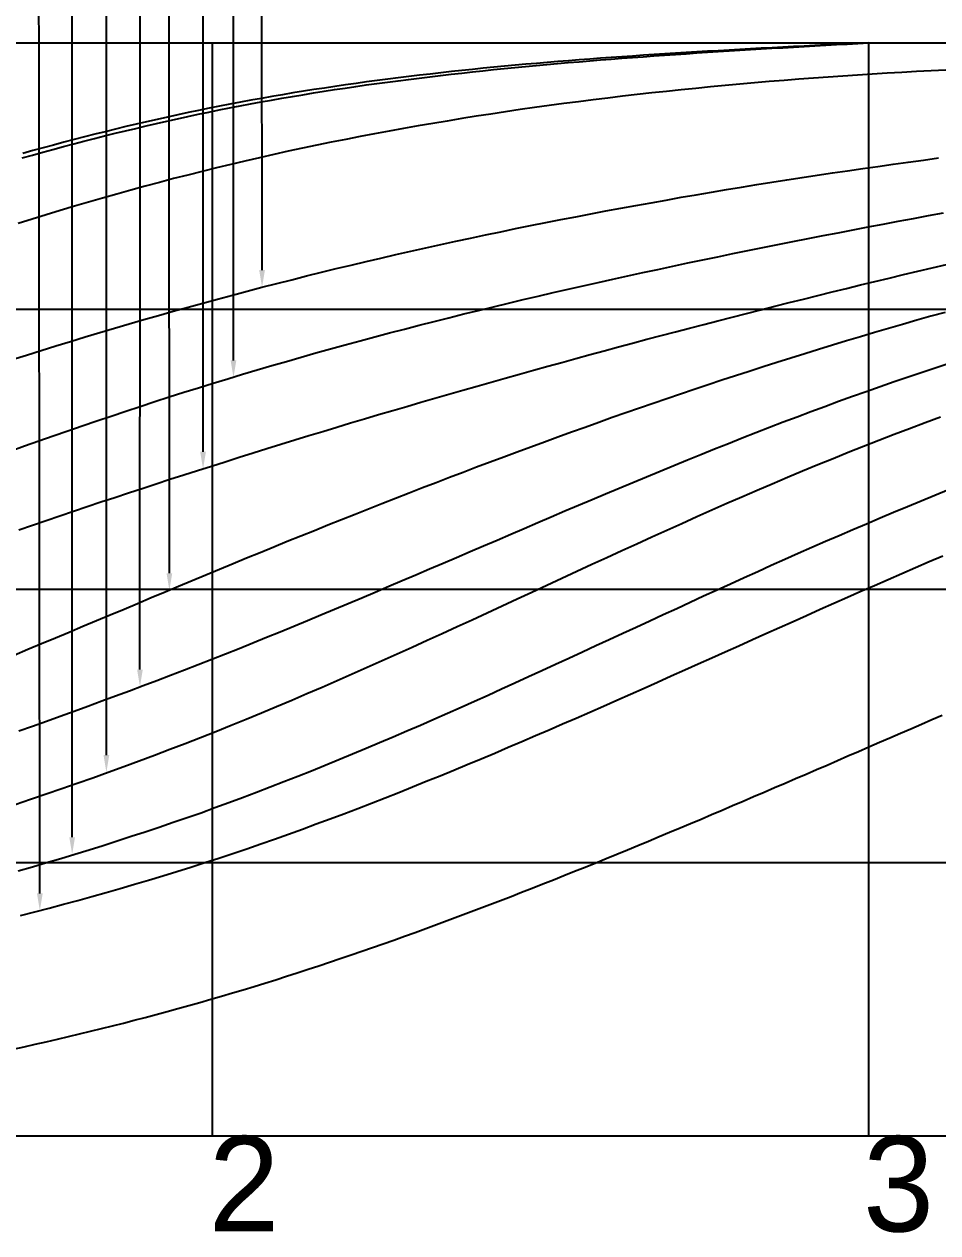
# Model space of a CAD drawing. Extents: x 3 to 181, y 2 to 128.
# Drawn here: x 35.11 to 44.69, y 55.94 to 68.62 of the extents above; entities that cross this region are included whole.
import ezdxf

# ---------------------------------------------------------------- set-up
doc = ezdxf.new("R2010")
doc.units = 0
doc.layers.get('0').update_dxf_attribs({"linetype": 'CONTINUOUS'})

msp = doc.modelspace()

# ---------------------------------------------------------------- linework, layer by layer
for p, q in [((16.439, 68.427), (160.955, 68.427)), ((37.084, 56.957), (37.084, 68.427)), ((43.966, 56.957), (43.966, 68.427)), ((37.084, 56.957), (37.084, 68.099)), ((43.966, 56.957), (43.966, 68.099)), ((16.439, 65.63), (160.955, 65.63)), ((16.439, 62.692), (160.955, 62.692)), ((16.439, 59.824), (160.955, 59.824)), ((16.439, 56.957), (154.073, 56.957))]:
    msp.add_line(p, q)
at = {"linetype": 'BYBLOCK'}
for points in [[(37.603, 66.041), (37.592, 75.28)], [(37.303, 65.094), (37.303, 74.558)], [(36.984, 64.135), (36.984, 73.853)], [(36.631, 62.861), (36.624, 73.14)], [(36.322, 61.849), (36.328, 72.471)], [(35.97, 60.952), (35.97, 71.805)], [(35.611, 60.09), (35.611, 71.151)], [(35.272, 59.5), (35.263, 70.438)]]:
    msp.add_lwpolyline(points, dxfattribs=at)
for points in [[(35.086, 67.218, 0), (35.194, 67.248, 0), (35.302, 67.278, 0), (35.41, 67.308, 0), (35.519, 67.337, 0), (35.627, 67.366, 0), (35.735, 67.394, 0), (35.844, 67.422, 0), (35.952, 67.449, 0), (36.061, 67.477, 0), (36.17, 67.503, 0), (36.278, 67.529, 0), (36.387, 67.555, 0), (36.496, 67.58, 0), (36.605, 67.605, 0), (36.715, 67.629, 0), (36.824, 67.653, 0), (36.933, 67.677, 0), (37.043, 67.699, 0), (37.152, 67.722, 0), (37.262, 67.743, 0), (37.372, 67.765, 0), (37.482, 67.785, 0), (37.592, 67.806, 0), (37.702, 67.826, 0), (37.812, 67.845, 0), (37.922, 67.864, 0), (38.032, 67.882, 0), (38.143, 67.9, 0), (38.253, 67.918, 0), (38.364, 67.935, 0), (38.475, 67.951, 0), (38.585, 67.968, 0), (38.696, 67.984, 0), (38.807, 67.999, 0), (38.918, 68.014, 0), (39.029, 68.029, 0), (39.14, 68.043, 0), (39.252, 68.057, 0), (39.363, 68.07, 0), (39.474, 68.084, 0), (39.586, 68.097, 0), (39.697, 68.109, 0), (39.809, 68.121, 0), (39.92, 68.133, 0), (40.032, 68.145, 0), (40.144, 68.156, 0), (40.256, 68.168, 0), (40.367, 68.178, 0), (40.479, 68.189, 0), (40.591, 68.199, 0), (40.703, 68.209, 0), (40.815, 68.219, 0), (40.928, 68.228, 0), (41.04, 68.237, 0), (41.152, 68.247, 0), (41.264, 68.255, 0), (41.376, 68.264, 0), (41.489, 68.273, 0), (41.601, 68.281, 0), (41.713, 68.289, 0), (41.826, 68.297, 0), (41.938, 68.305, 0), (42.051, 68.312, 0), (42.163, 68.32, 0), (42.276, 68.327, 0), (42.388, 68.334, 0), (42.501, 68.341, 0), (42.614, 68.348, 0), (42.726, 68.355, 0), (42.839, 68.362, 0), (42.951, 68.369, 0), (43.064, 68.375, 0), (43.177, 68.382, 0), (43.289, 68.388, 0), (43.402, 68.395, 0), (43.515, 68.401, 0), (43.628, 68.408, 0), (43.74, 68.414, 0), (43.853, 68.42, 0), (43.966, 68.427, 0)], [(43.966, 68.427, 0), (43.853, 68.421, 0), (43.74, 68.415, 0), (43.628, 68.41, 0), (43.515, 68.404, 0), (43.403, 68.398, 0), (43.29, 68.393, 0), (43.177, 68.387, 0), (43.065, 68.381, 0), (42.952, 68.375, 0), (42.839, 68.369, 0), (42.727, 68.363, 0), (42.614, 68.357, 0), (42.502, 68.351, 0), (42.389, 68.344, 0), (42.277, 68.338, 0), (42.164, 68.331, 0), (42.052, 68.325, 0), (41.94, 68.318, 0), (41.827, 68.311, 0), (41.715, 68.303, 0), (41.603, 68.296, 0), (41.49, 68.288, 0), (41.378, 68.281, 0), (41.266, 68.273, 0), (41.154, 68.265, 0), (41.042, 68.256, 0), (40.929, 68.248, 0), (40.818, 68.239, 0), (40.705, 68.23, 0), (40.594, 68.22, 0), (40.482, 68.211, 0), (40.37, 68.201, 0), (40.258, 68.191, 0), (40.146, 68.18, 0), (40.035, 68.17, 0), (39.923, 68.159, 0), (39.812, 68.147, 0), (39.7, 68.136, 0), (39.589, 68.124, 0), (39.477, 68.112, 0), (39.366, 68.099, 0), (39.255, 68.086, 0), (39.144, 68.073, 0), (39.032, 68.059, 0), (38.922, 68.045, 0), (38.81, 68.03, 0), (38.7, 68.016, 0), (38.589, 68, 0), (38.478, 67.985, 0), (38.368, 67.969, 0), (38.257, 67.952, 0), (38.147, 67.935, 0), (38.036, 67.918, 0), (37.926, 67.9, 0), (37.816, 67.881, 0), (37.706, 67.863, 0), (37.596, 67.843, 0), (37.486, 67.824, 0), (37.376, 67.803, 0), (37.266, 67.782, 0), (37.157, 67.761, 0), (37.047, 67.739, 0), (36.938, 67.717, 0), (36.828, 67.694, 0), (36.719, 67.671, 0), (36.61, 67.647, 0), (36.501, 67.623, 0), (36.392, 67.598, 0), (36.283, 67.573, 0), (36.175, 67.547, 0), (36.066, 67.52, 0), (35.957, 67.494, 0), (35.849, 67.467, 0), (35.74, 67.439, 0), (35.632, 67.411, 0), (35.524, 67.383, 0), (35.416, 67.354, 0), (35.308, 67.325, 0), (35.2, 67.295, 0), (35.092, 67.265, 0)], [(44.776, 68.141, 0), (44.622, 68.133, 0), (44.467, 68.125, 0), (44.313, 68.116, 0), (44.159, 68.107, 0), (44.004, 68.098, 0), (43.85, 68.088, 0), (43.696, 68.077, 0), (43.541, 68.067, 0), (43.387, 68.055, 0), (43.233, 68.044, 0), (43.078, 68.031, 0), (42.924, 68.019, 0), (42.77, 68.006, 0), (42.615, 67.992, 0), (42.461, 67.978, 0), (42.307, 67.964, 0), (42.153, 67.948, 0), (41.999, 67.933, 0), (41.845, 67.917, 0), (41.691, 67.9, 0), (41.537, 67.883, 0), (41.383, 67.865, 0), (41.23, 67.847, 0), (41.076, 67.828, 0), (40.922, 67.808, 0), (40.769, 67.788, 0), (40.616, 67.768, 0), (40.462, 67.747, 0), (40.309, 67.725, 0), (40.156, 67.702, 0), (40.003, 67.679, 0), (39.85, 67.656, 0), (39.698, 67.631, 0), (39.545, 67.606, 0), (39.393, 67.581, 0), (39.24, 67.555, 0), (39.088, 67.528, 0), (38.936, 67.5, 0), (38.784, 67.472, 0), (38.632, 67.443, 0), (38.481, 67.413, 0), (38.329, 67.383, 0), (38.178, 67.352, 0), (38.027, 67.32, 0), (37.876, 67.288, 0), (37.725, 67.254, 0), (37.575, 67.22, 0), (37.424, 67.186, 0), (37.274, 67.15, 0), (37.124, 67.114, 0), (36.974, 67.077, 0), (36.825, 67.039, 0), (36.675, 67.001, 0), (36.526, 66.961, 0), (36.377, 66.921, 0), (36.228, 66.881, 0), (36.079, 66.839, 0), (35.931, 66.797, 0), (35.782, 66.754, 0), (35.634, 66.711, 0), (35.486, 66.667, 0), (35.339, 66.622, 0), (35.191, 66.577, 0), (35.044, 66.531, 0)], [(34.98, 65.102, 0), (35.133, 65.15, 0), (35.286, 65.199, 0), (35.44, 65.246, 0), (35.593, 65.293, 0), (35.747, 65.34, 0), (35.901, 65.386, 0), (36.055, 65.432, 0), (36.209, 65.477, 0), (36.363, 65.522, 0), (36.518, 65.566, 0), (36.672, 65.61, 0), (36.827, 65.653, 0), (36.982, 65.696, 0), (37.137, 65.738, 0), (37.292, 65.78, 0), (37.447, 65.821, 0), (37.602, 65.861, 0), (37.758, 65.901, 0), (37.914, 65.941, 0), (38.069, 65.98, 0), (38.225, 66.019, 0), (38.382, 66.057, 0), (38.538, 66.094, 0), (38.694, 66.132, 0), (38.85, 66.168, 0), (39.007, 66.204, 0), (39.163, 66.24, 0), (39.32, 66.275, 0), (39.477, 66.31, 0), (39.634, 66.344, 0), (39.791, 66.378, 0), (39.948, 66.411, 0), (40.106, 66.444, 0), (40.263, 66.477, 0), (40.42, 66.508, 0), (40.578, 66.54, 0), (40.736, 66.571, 0), (40.893, 66.602, 0), (41.051, 66.632, 0), (41.209, 66.662, 0), (41.367, 66.691, 0), (41.525, 66.72, 0), (41.683, 66.749, 0), (41.841, 66.777, 0), (42, 66.805, 0), (42.158, 66.832, 0), (42.316, 66.859, 0), (42.475, 66.886, 0), (42.633, 66.912, 0), (42.792, 66.938, 0), (42.951, 66.963, 0), (43.109, 66.988, 0), (43.268, 67.013, 0), (43.427, 67.037, 0), (43.586, 67.061, 0), (43.745, 67.084, 0), (43.904, 67.107, 0), (44.063, 67.13, 0), (44.222, 67.153, 0), (44.381, 67.175, 0), (44.54, 67.196, 0), (44.699, 67.218, 0)], [(34.96, 64.142, 0), (35.111, 64.196, 0), (35.262, 64.249, 0), (35.413, 64.303, 0), (35.565, 64.355, 0), (35.717, 64.407, 0), (35.869, 64.459, 0), (36.021, 64.51, 0), (36.173, 64.561, 0), (36.325, 64.611, 0), (36.478, 64.661, 0), (36.63, 64.71, 0), (36.783, 64.759, 0), (36.936, 64.807, 0), (37.09, 64.855, 0), (37.243, 64.902, 0), (37.397, 64.948, 0), (37.55, 64.994, 0), (37.704, 65.039, 0), (37.858, 65.084, 0), (38.012, 65.128, 0), (38.167, 65.172, 0), (38.321, 65.215, 0), (38.476, 65.257, 0), (38.631, 65.299, 0), (38.786, 65.341, 0), (38.941, 65.382, 0), (39.096, 65.423, 0), (39.252, 65.463, 0), (39.407, 65.503, 0), (39.563, 65.542, 0), (39.719, 65.581, 0), (39.875, 65.619, 0), (40.031, 65.657, 0), (40.187, 65.695, 0), (40.343, 65.732, 0), (40.5, 65.769, 0), (40.656, 65.805, 0), (40.813, 65.841, 0), (40.97, 65.876, 0), (41.127, 65.912, 0), (41.283, 65.947, 0), (41.44, 65.981, 0), (41.597, 66.015, 0), (41.755, 66.049, 0), (41.912, 66.083, 0), (42.069, 66.116, 0), (42.227, 66.149, 0), (42.384, 66.182, 0), (42.541, 66.214, 0), (42.699, 66.246, 0), (42.857, 66.278, 0), (43.014, 66.31, 0), (43.172, 66.341, 0), (43.33, 66.372, 0), (43.488, 66.403, 0), (43.645, 66.433, 0), (43.803, 66.464, 0), (43.961, 66.494, 0), (44.119, 66.524, 0), (44.277, 66.554, 0), (44.435, 66.584, 0), (44.593, 66.613, 0), (44.751, 66.642, 0)], [(35.05, 63.317, 0), (35.194, 63.366, 0), (35.337, 63.415, 0), (35.481, 63.463, 0), (35.625, 63.512, 0), (35.769, 63.56, 0), (35.913, 63.608, 0), (36.058, 63.656, 0), (36.202, 63.704, 0), (36.347, 63.751, 0), (36.491, 63.798, 0), (36.636, 63.846, 0), (36.781, 63.892, 0), (36.926, 63.939, 0), (37.072, 63.985, 0), (37.217, 64.031, 0), (37.362, 64.077, 0), (37.508, 64.123, 0), (37.654, 64.168, 0), (37.8, 64.214, 0), (37.946, 64.259, 0), (38.093, 64.304, 0), (38.239, 64.348, 0), (38.386, 64.393, 0), (38.532, 64.437, 0), (38.679, 64.481, 0), (38.826, 64.525, 0), (38.973, 64.568, 0), (39.12, 64.611, 0), (39.268, 64.654, 0), (39.415, 64.697, 0), (39.563, 64.74, 0), (39.71, 64.782, 0), (39.858, 64.825, 0), (40.006, 64.867, 0), (40.154, 64.908, 0), (40.302, 64.95, 0), (40.45, 64.991, 0), (40.599, 65.033, 0), (40.747, 65.073, 0), (40.896, 65.114, 0), (41.044, 65.155, 0), (41.193, 65.195, 0), (41.342, 65.235, 0), (41.49, 65.275, 0), (41.639, 65.315, 0), (41.788, 65.354, 0), (41.938, 65.394, 0), (42.087, 65.433, 0), (42.236, 65.472, 0), (42.385, 65.51, 0), (42.535, 65.549, 0), (42.684, 65.587, 0), (42.834, 65.625, 0), (42.983, 65.663, 0), (43.133, 65.701, 0), (43.283, 65.738, 0), (43.432, 65.775, 0), (43.582, 65.812, 0), (43.732, 65.849, 0), (43.882, 65.886, 0), (44.032, 65.922, 0), (44.182, 65.958, 0), (44.332, 65.994, 0), (44.482, 66.03, 0), (44.632, 66.066, 0), (44.782, 66.101, 0)], [(44.767, 65.598, 0), (44.619, 65.557, 0), (44.471, 65.515, 0), (44.322, 65.472, 0), (44.175, 65.429, 0), (44.027, 65.386, 0), (43.88, 65.342, 0), (43.733, 65.298, 0), (43.587, 65.254, 0), (43.441, 65.209, 0), (43.295, 65.164, 0), (43.149, 65.118, 0), (43.004, 65.072, 0), (42.859, 65.026, 0), (42.714, 64.979, 0), (42.569, 64.932, 0), (42.425, 64.885, 0), (42.281, 64.837, 0), (42.137, 64.789, 0), (41.993, 64.74, 0), (41.849, 64.692, 0), (41.706, 64.642, 0), (41.563, 64.593, 0), (41.42, 64.543, 0), (41.277, 64.493, 0), (41.134, 64.442, 0), (40.991, 64.391, 0), (40.849, 64.34, 0), (40.706, 64.288, 0), (40.564, 64.237, 0), (40.422, 64.184, 0), (40.28, 64.132, 0), (40.138, 64.079, 0), (39.996, 64.026, 0), (39.854, 63.972, 0), (39.712, 63.918, 0), (39.57, 63.864, 0), (39.428, 63.81, 0), (39.287, 63.755, 0), (39.145, 63.7, 0), (39.003, 63.645, 0), (38.861, 63.589, 0), (38.72, 63.533, 0), (38.578, 63.477, 0), (38.436, 63.42, 0), (38.294, 63.364, 0), (38.152, 63.307, 0), (38.01, 63.249, 0), (37.868, 63.192, 0), (37.726, 63.134, 0), (37.584, 63.076, 0), (37.441, 63.017, 0), (37.299, 62.958, 0), (37.156, 62.9, 0), (37.014, 62.84, 0), (36.871, 62.781, 0), (36.728, 62.721, 0), (36.585, 62.661, 0), (36.441, 62.601, 0), (36.298, 62.541, 0), (36.155, 62.481, 0), (36.011, 62.42, 0), (35.867, 62.36, 0), (35.723, 62.3, 0), (35.58, 62.239, 0), (35.435, 62.179, 0), (35.291, 62.119, 0), (35.147, 62.059, 0), (35.003, 61.998, 0)], [(35.05, 61.205, 0), (35.196, 61.257, 0), (35.341, 61.309, 0), (35.486, 61.361, 0), (35.632, 61.414, 0), (35.777, 61.467, 0), (35.922, 61.52, 0), (36.066, 61.574, 0), (36.211, 61.627, 0), (36.355, 61.682, 0), (36.5, 61.736, 0), (36.644, 61.791, 0), (36.788, 61.847, 0), (36.932, 61.902, 0), (37.076, 61.959, 0), (37.219, 62.015, 0), (37.363, 62.072, 0), (37.506, 62.13, 0), (37.649, 62.188, 0), (37.792, 62.246, 0), (37.935, 62.305, 0), (38.078, 62.364, 0), (38.22, 62.423, 0), (38.363, 62.483, 0), (38.505, 62.542, 0), (38.648, 62.602, 0), (38.79, 62.662, 0), (38.932, 62.723, 0), (39.074, 62.783, 0), (39.216, 62.844, 0), (39.358, 62.905, 0), (39.501, 62.966, 0), (39.643, 63.026, 0), (39.785, 63.087, 0), (39.927, 63.148, 0), (40.069, 63.209, 0), (40.211, 63.27, 0), (40.353, 63.331, 0), (40.495, 63.392, 0), (40.637, 63.453, 0), (40.78, 63.514, 0), (40.922, 63.574, 0), (41.064, 63.634, 0), (41.207, 63.694, 0), (41.349, 63.754, 0), (41.492, 63.814, 0), (41.635, 63.873, 0), (41.778, 63.932, 0), (41.921, 63.991, 0), (42.064, 64.05, 0), (42.207, 64.108, 0), (42.35, 64.165, 0), (42.494, 64.223, 0), (42.638, 64.28, 0), (42.782, 64.336, 0), (42.926, 64.392, 0), (43.07, 64.448, 0), (43.215, 64.503, 0), (43.36, 64.557, 0), (43.505, 64.611, 0), (43.65, 64.665, 0), (43.795, 64.717, 0), (43.941, 64.769, 0), (44.087, 64.821, 0), (44.233, 64.871, 0), (44.379, 64.922, 0), (44.526, 64.971, 0), (44.673, 65.02, 0), (44.82, 65.068, 0)], [(35.012, 60.435, 0), (35.175, 60.49, 0), (35.339, 60.545, 0), (35.502, 60.602, 0), (35.665, 60.658, 0), (35.827, 60.715, 0), (35.99, 60.773, 0), (36.152, 60.832, 0), (36.313, 60.892, 0), (36.475, 60.952, 0), (36.636, 61.013, 0), (36.797, 61.075, 0), (36.958, 61.137, 0), (37.118, 61.2, 0), (37.278, 61.265, 0), (37.438, 61.33, 0), (37.597, 61.395, 0), (37.756, 61.462, 0), (37.915, 61.529, 0), (38.074, 61.597, 0), (38.232, 61.665, 0), (38.39, 61.734, 0), (38.548, 61.804, 0), (38.706, 61.874, 0), (38.864, 61.944, 0), (39.021, 62.015, 0), (39.179, 62.086, 0), (39.336, 62.157, 0), (39.493, 62.229, 0), (39.65, 62.301, 0), (39.807, 62.373, 0), (39.964, 62.446, 0), (40.121, 62.518, 0), (40.278, 62.591, 0), (40.434, 62.663, 0), (40.591, 62.736, 0), (40.748, 62.809, 0), (40.905, 62.881, 0), (41.062, 62.954, 0), (41.219, 63.026, 0), (41.376, 63.098, 0), (41.533, 63.17, 0), (41.691, 63.242, 0), (41.848, 63.313, 0), (42.005, 63.384, 0), (42.163, 63.455, 0), (42.321, 63.525, 0), (42.479, 63.594, 0), (42.637, 63.663, 0), (42.796, 63.732, 0), (42.954, 63.8, 0), (43.113, 63.868, 0), (43.273, 63.934, 0), (43.432, 64.001, 0), (43.592, 64.066, 0), (43.752, 64.13, 0), (43.912, 64.194, 0), (44.073, 64.257, 0), (44.234, 64.319, 0), (44.395, 64.38, 0), (44.557, 64.441, 0), (44.719, 64.5, 0)], [(44.804, 63.734, 0), (44.66, 63.676, 0), (44.516, 63.617, 0), (44.372, 63.558, 0), (44.228, 63.498, 0), (44.085, 63.438, 0), (43.942, 63.377, 0), (43.799, 63.316, 0), (43.656, 63.254, 0), (43.513, 63.192, 0), (43.37, 63.129, 0), (43.228, 63.066, 0), (43.086, 63.003, 0), (42.944, 62.94, 0), (42.802, 62.876, 0), (42.66, 62.812, 0), (42.518, 62.747, 0), (42.376, 62.683, 0), (42.235, 62.618, 0), (42.093, 62.553, 0), (41.952, 62.488, 0), (41.81, 62.423, 0), (41.669, 62.358, 0), (41.528, 62.292, 0), (41.387, 62.227, 0), (41.245, 62.162, 0), (41.104, 62.097, 0), (40.963, 62.032, 0), (40.822, 61.966, 0), (40.68, 61.901, 0), (40.539, 61.837, 0), (40.398, 61.772, 0), (40.256, 61.708, 0), (40.115, 61.643, 0), (39.973, 61.579, 0), (39.831, 61.516, 0), (39.69, 61.452, 0), (39.548, 61.389, 0), (39.406, 61.327, 0), (39.264, 61.264, 0), (39.121, 61.203, 0), (38.979, 61.141, 0), (38.836, 61.08, 0), (38.694, 61.02, 0), (38.551, 60.96, 0), (38.407, 60.901, 0), (38.264, 60.842, 0), (38.12, 60.784, 0), (37.977, 60.727, 0), (37.833, 60.67, 0), (37.688, 60.614, 0), (37.544, 60.558, 0), (37.399, 60.504, 0), (37.254, 60.45, 0), (37.109, 60.397, 0), (36.963, 60.344, 0), (36.817, 60.293, 0), (36.671, 60.243, 0), (36.524, 60.193, 0), (36.377, 60.144, 0), (36.23, 60.096, 0), (36.083, 60.048, 0), (35.935, 60.001, 0), (35.788, 59.955, 0), (35.639, 59.91, 0), (35.491, 59.865, 0), (35.343, 59.821, 0), (35.194, 59.777, 0), (35.045, 59.734, 0)], [(35.07, 59.268, 0), (35.22, 59.307, 0), (35.37, 59.346, 0), (35.52, 59.386, 0), (35.669, 59.427, 0), (35.818, 59.468, 0), (35.967, 59.51, 0), (36.116, 59.553, 0), (36.264, 59.596, 0), (36.413, 59.64, 0), (36.561, 59.685, 0), (36.708, 59.73, 0), (36.856, 59.777, 0), (37.003, 59.824, 0), (37.15, 59.872, 0), (37.297, 59.92, 0), (37.443, 59.97, 0), (37.589, 60.02, 0), (37.735, 60.071, 0), (37.881, 60.123, 0), (38.026, 60.176, 0), (38.172, 60.229, 0), (38.317, 60.283, 0), (38.461, 60.337, 0), (38.606, 60.392, 0), (38.75, 60.448, 0), (38.895, 60.505, 0), (39.039, 60.561, 0), (39.182, 60.619, 0), (39.326, 60.677, 0), (39.47, 60.735, 0), (39.613, 60.794, 0), (39.756, 60.853, 0), (39.9, 60.913, 0), (40.043, 60.973, 0), (40.185, 61.034, 0), (40.328, 61.095, 0), (40.471, 61.156, 0), (40.614, 61.217, 0), (40.756, 61.279, 0), (40.898, 61.341, 0), (41.041, 61.404, 0), (41.183, 61.466, 0), (41.325, 61.529, 0), (41.468, 61.592, 0), (41.61, 61.655, 0), (41.752, 61.719, 0), (41.894, 61.782, 0), (42.036, 61.846, 0), (42.178, 61.909, 0), (42.32, 61.973, 0), (42.462, 62.037, 0), (42.604, 62.1, 0), (42.746, 62.164, 0), (42.889, 62.228, 0), (43.031, 62.291, 0), (43.173, 62.355, 0), (43.315, 62.418, 0), (43.458, 62.482, 0), (43.6, 62.545, 0), (43.743, 62.608, 0), (43.885, 62.671, 0), (44.028, 62.733, 0), (44.171, 62.796, 0), (44.313, 62.858, 0), (44.456, 62.92, 0), (44.599, 62.982, 0), (44.743, 63.043, 0)], [(34.993, 57.866, 0), (35.109, 57.892, 0), (35.224, 57.918, 0), (35.34, 57.944, 0), (35.456, 57.971, 0), (35.572, 57.998, 0), (35.687, 58.026, 0), (35.803, 58.054, 0), (35.918, 58.082, 0), (36.033, 58.111, 0), (36.148, 58.14, 0), (36.263, 58.17, 0), (36.378, 58.2, 0), (36.492, 58.23, 0), (36.607, 58.261, 0), (36.721, 58.293, 0), (36.836, 58.325, 0), (36.95, 58.357, 0), (37.064, 58.389, 0), (37.178, 58.423, 0), (37.292, 58.456, 0), (37.405, 58.49, 0), (37.519, 58.525, 0), (37.633, 58.56, 0), (37.746, 58.595, 0), (37.859, 58.631, 0), (37.972, 58.667, 0), (38.085, 58.704, 0), (38.198, 58.741, 0), (38.311, 58.779, 0), (38.424, 58.817, 0), (38.536, 58.855, 0), (38.649, 58.894, 0), (38.761, 58.932, 0), (38.874, 58.972, 0), (38.986, 59.011, 0), (39.098, 59.051, 0), (39.21, 59.092, 0), (39.322, 59.133, 0), (39.434, 59.174, 0), (39.546, 59.215, 0), (39.657, 59.257, 0), (39.769, 59.299, 0), (39.881, 59.341, 0), (39.992, 59.383, 0), (40.104, 59.426, 0), (40.215, 59.469, 0), (40.326, 59.513, 0), (40.437, 59.556, 0), (40.548, 59.6, 0), (40.659, 59.644, 0), (40.77, 59.688, 0), (40.881, 59.733, 0), (40.992, 59.777, 0), (41.103, 59.822, 0), (41.214, 59.867, 0), (41.325, 59.913, 0), (41.435, 59.958, 0), (41.546, 60.004, 0), (41.656, 60.05, 0), (41.767, 60.096, 0), (41.877, 60.142, 0), (41.987, 60.188, 0), (42.098, 60.235, 0), (42.208, 60.281, 0), (42.319, 60.328, 0), (42.429, 60.375, 0), (42.539, 60.422, 0), (42.649, 60.469, 0), (42.759, 60.516, 0), (42.869, 60.563, 0), (42.979, 60.611, 0), (43.089, 60.658, 0), (43.199, 60.705, 0), (43.309, 60.753, 0), (43.419, 60.8, 0), (43.529, 60.848, 0), (43.639, 60.895, 0), (43.749, 60.943, 0), (43.859, 60.991, 0), (43.969, 61.038, 0), (44.079, 61.086, 0), (44.189, 61.134, 0), (44.299, 61.181, 0), (44.409, 61.229, 0), (44.519, 61.277, 0), (44.628, 61.324, 0), (44.738, 61.372, 0)]]:
    msp.add_polyline3d(points)
for points in [[(37.633, 66.042), (37.603, 65.861), (37.573, 66.041)], [(37.333, 65.094), (37.303, 64.914), (37.273, 65.094)], [(37.014, 64.135), (36.984, 63.955), (36.954, 64.135)], [(36.661, 62.861), (36.631, 62.681), (36.601, 62.861)], [(36.352, 61.849), (36.322, 61.669), (36.292, 61.849)], [(36, 60.952), (35.97, 60.772), (35.94, 60.952)], [(35.641, 60.09), (35.611, 59.91), (35.581, 60.09)], [(35.302, 59.5), (35.272, 59.32), (35.242, 59.5)]]:
    msp.add_solid(points)

# ---------------------------------------------------------------- texts
for s, p in [('2', (37.043, 55.953)), ('3', (43.907, 55.953))]:
    msp.add_text(s, height=1).set_placement(p)

doc.saveas('drawing.dxf')
